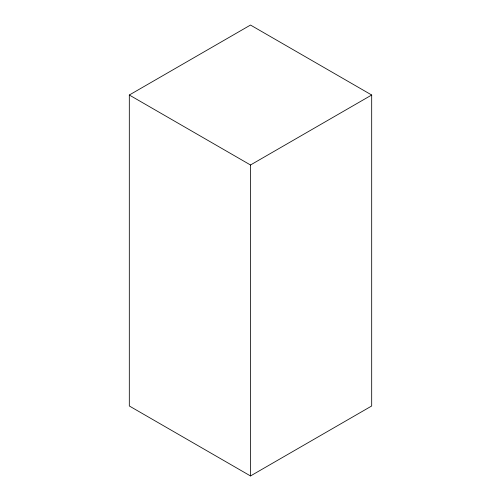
<?xml version="1.0" encoding="UTF-8"?>
<svg xmlns="http://www.w3.org/2000/svg" width="501" height="501" viewBox="0 0 501 501"><rect width="100%" height="100%" fill="white"/><g stroke="black" fill="none" stroke-linecap="round" stroke-linejoin="round"><path stroke-width="0.75" d="M129.314 95.015L250.5 25.05L371.686 95.015L371.686 405.985L250.5 475.95L129.314 405.985L129.314 95.015L250.5 164.986L371.686 95.015M250.5 164.986L250.5 475.95"/></g></svg>
